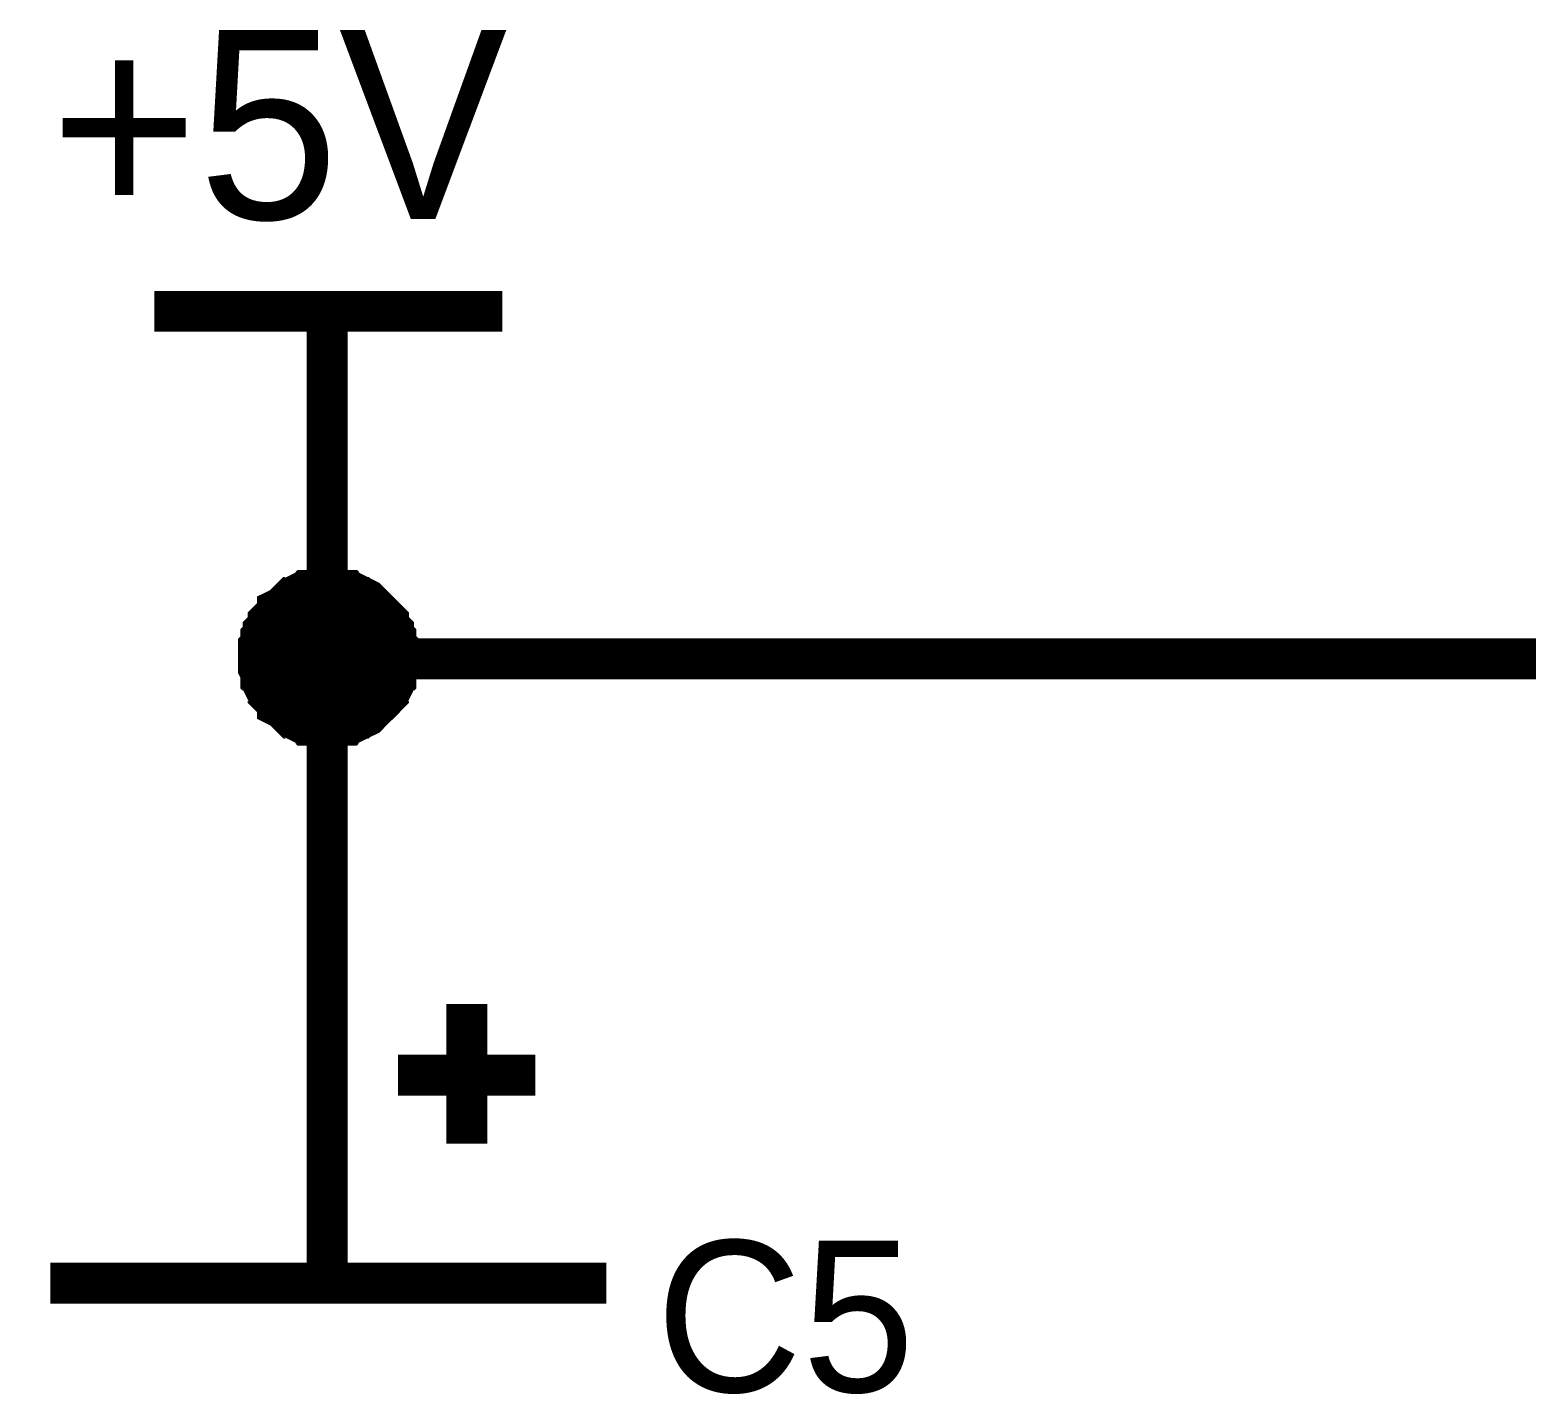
# Model space of a CAD drawing. Header units: millimetres. Extents: x 0 to 11.5, y 0 to 7.6.
# Drawn here: x 8.2645 to 8.6958, y 2.6381 to 3.0313 of the extents above; entities that cross this region are included whole.
import ezdxf

# ---------------------------------------------------------------- set-up
doc = ezdxf.new("R2010")
doc.units = ezdxf.units.MM
doc.header["$MEASUREMENT"] = 0
doc.layers.add('Sheet', color=255, linetype='Continuous')

msp = doc.modelspace()

# ---------------------------------------------------------------- linework, layer by layer
at = {"layer": 'Sheet'}
for points, const_width in [([(8.3004, 2.95018), (8.40065, 2.95018)], 0.0118), ([(8.35018, 2.85), (8.35018, 2.95018)], 0.0118), ([(8.33041, 2.85), (8.33041, 2.85136), (8.33041, 2.85204), (8.33041, 2.85341), (8.33109, 2.85409), (8.33109, 2.85545), (8.33109, 2.85613), (8.33177, 2.85681), (8.33177, 2.85818), (8.33245, 2.85886), (8.33314, 2.85954), (8.33314, 2.8609), (8.33382, 2.86159), (8.3345, 2.86227), (8.33518, 2.86295), (8.33586, 2.86363), (8.33586, 2.86431), (8.33723, 2.86499), (8.33791, 2.86567), (8.33859, 2.86636), (8.33927, 2.86704), (8.33995, 2.86772), (8.34064, 2.86772), (8.34132, 2.8684), (8.34268, 2.86908), (8.34336, 2.86908), (8.34405, 2.86976), (8.34541, 2.86976), (8.34609, 2.86976), (8.34746, 2.87044), (8.34814, 2.87044), (8.3495, 2.87044), (8.35018, 2.87044)], 0.0118), ([(8.33041, 2.85), (8.33041, 2.85136), (8.33041, 2.85204), (8.33041, 2.85341), (8.33109, 2.85409), (8.33109, 2.85545), (8.33109, 2.85613), (8.33177, 2.85681), (8.33177, 2.85818), (8.33245, 2.85886), (8.33314, 2.85954), (8.33314, 2.8609), (8.33382, 2.86159), (8.3345, 2.86227), (8.33518, 2.86295), (8.33586, 2.86363), (8.33586, 2.86431), (8.33723, 2.86499), (8.33791, 2.86567), (8.33859, 2.86636), (8.33927, 2.86704), (8.33995, 2.86772), (8.34064, 2.86772), (8.34132, 2.8684), (8.34268, 2.86908), (8.34336, 2.86908), (8.34405, 2.86976), (8.34541, 2.86976), (8.34609, 2.86976), (8.34746, 2.87044), (8.34814, 2.87044), (8.3495, 2.87044), (8.35018, 2.87044)], 0.0118), ([(8.33041, 2.85), (8.33041, 2.85136), (8.33041, 2.85204), (8.33041, 2.85341), (8.33109, 2.85409), (8.33109, 2.85545), (8.33109, 2.85613), (8.33177, 2.85681), (8.33177, 2.85818), (8.33245, 2.85886), (8.33314, 2.85954), (8.33314, 2.8609), (8.33382, 2.86159), (8.3345, 2.86227), (8.33518, 2.86295), (8.33586, 2.86363), (8.33586, 2.86431), (8.33723, 2.86499), (8.33791, 2.86567), (8.33859, 2.86636), (8.33927, 2.86704), (8.33995, 2.86772), (8.34064, 2.86772), (8.34132, 2.8684), (8.34268, 2.86908), (8.34336, 2.86908), (8.34405, 2.86976), (8.34541, 2.86976), (8.34609, 2.86976), (8.34746, 2.87044), (8.34814, 2.87044), (8.3495, 2.87044), (8.35018, 2.87044)], 0.0118), ([(8.33041, 2.85), (8.33041, 2.85136), (8.33041, 2.85204), (8.33041, 2.85341), (8.33109, 2.85409), (8.33109, 2.85545), (8.33109, 2.85613), (8.33177, 2.85681), (8.33177, 2.85818), (8.33245, 2.85886), (8.33314, 2.85954), (8.33314, 2.8609), (8.33382, 2.86159), (8.3345, 2.86227), (8.33518, 2.86295), (8.33586, 2.86363), (8.33586, 2.86431), (8.33723, 2.86499), (8.33791, 2.86567), (8.33859, 2.86636), (8.33927, 2.86704), (8.33995, 2.86772), (8.34064, 2.86772), (8.34132, 2.8684), (8.34268, 2.86908), (8.34336, 2.86908), (8.34405, 2.86976), (8.34541, 2.86976), (8.34609, 2.86976), (8.34746, 2.87044), (8.34814, 2.87044), (8.3495, 2.87044), (8.35018, 2.87044)], 0.0118), ([(8.33041, 2.85), (8.33041, 2.85136), (8.33041, 2.85204), (8.33041, 2.85341), (8.33109, 2.85409), (8.33109, 2.85545), (8.33109, 2.85613), (8.33177, 2.85681), (8.33177, 2.85818), (8.33245, 2.85886), (8.33314, 2.85954), (8.33314, 2.8609), (8.33382, 2.86159), (8.3345, 2.86227), (8.33518, 2.86295), (8.33586, 2.86363), (8.33586, 2.86431), (8.33723, 2.86499), (8.33791, 2.86567), (8.33859, 2.86636), (8.33927, 2.86704), (8.33995, 2.86772), (8.34064, 2.86772), (8.34132, 2.8684), (8.34268, 2.86908), (8.34336, 2.86908), (8.34405, 2.86976), (8.34541, 2.86976), (8.34609, 2.86976), (8.34746, 2.87044), (8.34814, 2.87044), (8.3495, 2.87044), (8.35018, 2.87044)], 0.0039), ([(8.33041, 2.85), (8.33041, 2.85136), (8.33041, 2.85204), (8.33041, 2.85341), (8.33109, 2.85409), (8.33109, 2.85545), (8.33109, 2.85613), (8.33177, 2.85681), (8.33177, 2.85818), (8.33245, 2.85886), (8.33314, 2.85954), (8.33314, 2.8609), (8.33382, 2.86159), (8.3345, 2.86227), (8.33518, 2.86295), (8.33586, 2.86363), (8.33586, 2.86431), (8.33723, 2.86499), (8.33791, 2.86567), (8.33859, 2.86636), (8.33927, 2.86704), (8.33995, 2.86772), (8.34064, 2.86772), (8.34132, 2.8684), (8.34268, 2.86908), (8.34336, 2.86908), (8.34405, 2.86976), (8.34541, 2.86976), (8.34609, 2.86976), (8.34746, 2.87044), (8.34814, 2.87044), (8.3495, 2.87044), (8.35018, 2.87044)], 0.0039), ([(8.33041, 2.85), (8.33041, 2.85136), (8.33041, 2.85204), (8.33041, 2.85341), (8.33109, 2.85409), (8.33109, 2.85545), (8.33109, 2.85613), (8.33177, 2.85681), (8.33177, 2.85818), (8.33245, 2.85886), (8.33314, 2.85954), (8.33314, 2.8609), (8.33382, 2.86159), (8.3345, 2.86227), (8.33518, 2.86295), (8.33586, 2.86363), (8.33586, 2.86431), (8.33723, 2.86499), (8.33791, 2.86567), (8.33859, 2.86636), (8.33927, 2.86704), (8.33995, 2.86772), (8.34064, 2.86772), (8.34132, 2.8684), (8.34268, 2.86908), (8.34336, 2.86908), (8.34405, 2.86976), (8.34541, 2.86976), (8.34609, 2.86976), (8.34746, 2.87044), (8.34814, 2.87044), (8.3495, 2.87044), (8.35018, 2.87044)], 0.0039), ([(8.33041, 2.85), (8.33041, 2.85136), (8.33041, 2.85204), (8.33041, 2.85341), (8.33109, 2.85409), (8.33109, 2.85545), (8.33109, 2.85613), (8.33177, 2.85681), (8.33177, 2.85818), (8.33245, 2.85886), (8.33314, 2.85954), (8.33314, 2.8609), (8.33382, 2.86159), (8.3345, 2.86227), (8.33518, 2.86295), (8.33586, 2.86363), (8.33586, 2.86431), (8.33723, 2.86499), (8.33791, 2.86567), (8.33859, 2.86636), (8.33927, 2.86704), (8.33995, 2.86772), (8.34064, 2.86772), (8.34132, 2.8684), (8.34268, 2.86908), (8.34336, 2.86908), (8.34405, 2.86976), (8.34541, 2.86976), (8.34609, 2.86976), (8.34746, 2.87044), (8.34814, 2.87044), (8.3495, 2.87044), (8.35018, 2.87044)], 0.0039), ([(8.35018, 2.87044), (8.35018, 2.87044)], 0.0118), ([(8.35018, 2.87044), (8.35087, 2.87044), (8.35223, 2.87044), (8.35291, 2.87044), (8.35428, 2.86976), (8.35496, 2.86976), (8.35632, 2.86976), (8.357, 2.86908), (8.35769, 2.86908), (8.35905, 2.8684), (8.35973, 2.86772), (8.36041, 2.86772), (8.36178, 2.86704), (8.36246, 2.86636), (8.36314, 2.86567), (8.36382, 2.86499), (8.3645, 2.86431), (8.36519, 2.86363), (8.36587, 2.86295), (8.36655, 2.86227), (8.36723, 2.86159), (8.36791, 2.8609), (8.36791, 2.85954), (8.3686, 2.85886), (8.36928, 2.85818), (8.36928, 2.85681), (8.36996, 2.85613), (8.36996, 2.85545), (8.36996, 2.85409), (8.37064, 2.85341), (8.37064, 2.85204), (8.37064, 2.85136), (8.37064, 2.85)], 0.0118), ([(8.35018, 2.87044), (8.35018, 2.87044)], 0.0118), ([(8.35018, 2.87044), (8.35087, 2.87044), (8.35223, 2.87044), (8.35291, 2.87044), (8.35428, 2.86976), (8.35496, 2.86976), (8.35632, 2.86976), (8.357, 2.86908), (8.35769, 2.86908), (8.35905, 2.8684), (8.35973, 2.86772), (8.36041, 2.86772), (8.36178, 2.86704), (8.36246, 2.86636), (8.36314, 2.86567), (8.36382, 2.86499), (8.3645, 2.86431), (8.36519, 2.86363), (8.36587, 2.86295), (8.36655, 2.86227), (8.36723, 2.86159), (8.36791, 2.8609), (8.36791, 2.85954), (8.3686, 2.85886), (8.36928, 2.85818), (8.36928, 2.85681), (8.36996, 2.85613), (8.36996, 2.85545), (8.36996, 2.85409), (8.37064, 2.85341), (8.37064, 2.85204), (8.37064, 2.85136), (8.37064, 2.85)], 0.0118), ([(8.35018, 2.87044), (8.35018, 2.87044)], 0.0118), ([(8.35018, 2.87044), (8.35087, 2.87044), (8.35223, 2.87044), (8.35291, 2.87044), (8.35428, 2.86976), (8.35496, 2.86976), (8.35632, 2.86976), (8.357, 2.86908), (8.35769, 2.86908), (8.35905, 2.8684), (8.35973, 2.86772), (8.36041, 2.86772), (8.36178, 2.86704), (8.36246, 2.86636), (8.36314, 2.86567), (8.36382, 2.86499), (8.3645, 2.86431), (8.36519, 2.86363), (8.36587, 2.86295), (8.36655, 2.86227), (8.36723, 2.86159), (8.36791, 2.8609), (8.36791, 2.85954), (8.3686, 2.85886), (8.36928, 2.85818), (8.36928, 2.85681), (8.36996, 2.85613), (8.36996, 2.85545), (8.36996, 2.85409), (8.37064, 2.85341), (8.37064, 2.85204), (8.37064, 2.85136), (8.37064, 2.85)], 0.0118), ([(8.35018, 2.87044), (8.35018, 2.87044)], 0.0118), ([(8.35018, 2.87044), (8.35087, 2.87044), (8.35223, 2.87044), (8.35291, 2.87044), (8.35428, 2.86976), (8.35496, 2.86976), (8.35632, 2.86976), (8.357, 2.86908), (8.35769, 2.86908), (8.35905, 2.8684), (8.35973, 2.86772), (8.36041, 2.86772), (8.36178, 2.86704), (8.36246, 2.86636), (8.36314, 2.86567), (8.36382, 2.86499), (8.3645, 2.86431), (8.36519, 2.86363), (8.36587, 2.86295), (8.36655, 2.86227), (8.36723, 2.86159), (8.36791, 2.8609), (8.36791, 2.85954), (8.3686, 2.85886), (8.36928, 2.85818), (8.36928, 2.85681), (8.36996, 2.85613), (8.36996, 2.85545), (8.36996, 2.85409), (8.37064, 2.85341), (8.37064, 2.85204), (8.37064, 2.85136), (8.37064, 2.85)], 0.0118), ([(8.35018, 2.87044), (8.35018, 2.87044)], 0.0039), ([(8.35018, 2.87044), (8.35087, 2.87044), (8.35223, 2.87044), (8.35291, 2.87044), (8.35428, 2.86976), (8.35496, 2.86976), (8.35632, 2.86976), (8.357, 2.86908), (8.35769, 2.86908), (8.35905, 2.8684), (8.35973, 2.86772), (8.36041, 2.86772), (8.36178, 2.86704), (8.36246, 2.86636), (8.36314, 2.86567), (8.36382, 2.86499), (8.3645, 2.86431), (8.36519, 2.86363), (8.36587, 2.86295), (8.36655, 2.86227), (8.36723, 2.86159), (8.36791, 2.8609), (8.36791, 2.85954), (8.3686, 2.85886), (8.36928, 2.85818), (8.36928, 2.85681), (8.36996, 2.85613), (8.36996, 2.85545), (8.36996, 2.85409), (8.37064, 2.85341), (8.37064, 2.85204), (8.37064, 2.85136), (8.37064, 2.85)], 0.0039), ([(8.35018, 2.87044), (8.35018, 2.87044)], 0.0039), ([(8.35018, 2.87044), (8.35087, 2.87044), (8.35223, 2.87044), (8.35291, 2.87044), (8.35428, 2.86976), (8.35496, 2.86976), (8.35632, 2.86976), (8.357, 2.86908), (8.35769, 2.86908), (8.35905, 2.8684), (8.35973, 2.86772), (8.36041, 2.86772), (8.36178, 2.86704), (8.36246, 2.86636), (8.36314, 2.86567), (8.36382, 2.86499), (8.3645, 2.86431), (8.36519, 2.86363), (8.36587, 2.86295), (8.36655, 2.86227), (8.36723, 2.86159), (8.36791, 2.8609), (8.36791, 2.85954), (8.3686, 2.85886), (8.36928, 2.85818), (8.36928, 2.85681), (8.36996, 2.85613), (8.36996, 2.85545), (8.36996, 2.85409), (8.37064, 2.85341), (8.37064, 2.85204), (8.37064, 2.85136), (8.37064, 2.85)], 0.0039), ([(8.35018, 2.87044), (8.35018, 2.87044)], 0.0039), ([(8.35018, 2.87044), (8.35087, 2.87044), (8.35223, 2.87044), (8.35291, 2.87044), (8.35428, 2.86976), (8.35496, 2.86976), (8.35632, 2.86976), (8.357, 2.86908), (8.35769, 2.86908), (8.35905, 2.8684), (8.35973, 2.86772), (8.36041, 2.86772), (8.36178, 2.86704), (8.36246, 2.86636), (8.36314, 2.86567), (8.36382, 2.86499), (8.3645, 2.86431), (8.36519, 2.86363), (8.36587, 2.86295), (8.36655, 2.86227), (8.36723, 2.86159), (8.36791, 2.8609), (8.36791, 2.85954), (8.3686, 2.85886), (8.36928, 2.85818), (8.36928, 2.85681), (8.36996, 2.85613), (8.36996, 2.85545), (8.36996, 2.85409), (8.37064, 2.85341), (8.37064, 2.85204), (8.37064, 2.85136), (8.37064, 2.85)], 0.0039), ([(8.35018, 2.87044), (8.35018, 2.87044)], 0.0039), ([(8.35018, 2.87044), (8.35087, 2.87044), (8.35223, 2.87044), (8.35291, 2.87044), (8.35428, 2.86976), (8.35496, 2.86976), (8.35632, 2.86976), (8.357, 2.86908), (8.35769, 2.86908), (8.35905, 2.8684), (8.35973, 2.86772), (8.36041, 2.86772), (8.36178, 2.86704), (8.36246, 2.86636), (8.36314, 2.86567), (8.36382, 2.86499), (8.3645, 2.86431), (8.36519, 2.86363), (8.36587, 2.86295), (8.36655, 2.86227), (8.36723, 2.86159), (8.36791, 2.8609), (8.36791, 2.85954), (8.3686, 2.85886), (8.36928, 2.85818), (8.36928, 2.85681), (8.36996, 2.85613), (8.36996, 2.85545), (8.36996, 2.85409), (8.37064, 2.85341), (8.37064, 2.85204), (8.37064, 2.85136), (8.37064, 2.85)], 0.0039), ([(8.35018, 2.83024), (8.3495, 2.83024), (8.34814, 2.83024), (8.34746, 2.83024), (8.34609, 2.83092), (8.34541, 2.83092), (8.34405, 2.83092), (8.34336, 2.8316), (8.34268, 2.8316), (8.34132, 2.83228), (8.34064, 2.83296), (8.33995, 2.83296), (8.33927, 2.83364), (8.33859, 2.83433), (8.33791, 2.83501), (8.33723, 2.83569), (8.33586, 2.83637), (8.33586, 2.83705), (8.33518, 2.83773), (8.3345, 2.83841), (8.33382, 2.8391), (8.33314, 2.83978), (8.33314, 2.84046), (8.33245, 2.84114), (8.33177, 2.8425), (8.33177, 2.84319), (8.33109, 2.84387), (8.33109, 2.84523), (8.33109, 2.84591), (8.33041, 2.84727), (8.33041, 2.84796), (8.33041, 2.84932), (8.33041, 2.85)], 0.0118), ([(8.33041, 2.85), (8.33041, 2.85)], 0.0118), ([(8.35018, 2.83024), (8.3495, 2.83024), (8.34814, 2.83024), (8.34746, 2.83024), (8.34609, 2.83092), (8.34541, 2.83092), (8.34405, 2.83092), (8.34336, 2.8316), (8.34268, 2.8316), (8.34132, 2.83228), (8.34064, 2.83296), (8.33995, 2.83296), (8.33927, 2.83364), (8.33859, 2.83433), (8.33791, 2.83501), (8.33723, 2.83569), (8.33586, 2.83637), (8.33586, 2.83705), (8.33518, 2.83773), (8.3345, 2.83841), (8.33382, 2.8391), (8.33314, 2.83978), (8.33314, 2.84046), (8.33245, 2.84114), (8.33177, 2.8425), (8.33177, 2.84319), (8.33109, 2.84387), (8.33109, 2.84523), (8.33109, 2.84591), (8.33041, 2.84727), (8.33041, 2.84796), (8.33041, 2.84932), (8.33041, 2.85)], 0.0118), ([(8.33041, 2.85), (8.33041, 2.85)], 0.0118), ([(8.35018, 2.83024), (8.3495, 2.83024), (8.34814, 2.83024), (8.34746, 2.83024), (8.34609, 2.83092), (8.34541, 2.83092), (8.34405, 2.83092), (8.34336, 2.8316), (8.34268, 2.8316), (8.34132, 2.83228), (8.34064, 2.83296), (8.33995, 2.83296), (8.33927, 2.83364), (8.33859, 2.83433), (8.33791, 2.83501), (8.33723, 2.83569), (8.33586, 2.83637), (8.33586, 2.83705), (8.33518, 2.83773), (8.3345, 2.83841), (8.33382, 2.8391), (8.33314, 2.83978), (8.33314, 2.84046), (8.33245, 2.84114), (8.33177, 2.8425), (8.33177, 2.84319), (8.33109, 2.84387), (8.33109, 2.84523), (8.33109, 2.84591), (8.33041, 2.84727), (8.33041, 2.84796), (8.33041, 2.84932), (8.33041, 2.85)], 0.0118), ([(8.33041, 2.85), (8.33041, 2.85)], 0.0118), ([(8.35018, 2.83024), (8.3495, 2.83024), (8.34814, 2.83024), (8.34746, 2.83024), (8.34609, 2.83092), (8.34541, 2.83092), (8.34405, 2.83092), (8.34336, 2.8316), (8.34268, 2.8316), (8.34132, 2.83228), (8.34064, 2.83296), (8.33995, 2.83296), (8.33927, 2.83364), (8.33859, 2.83433), (8.33791, 2.83501), (8.33723, 2.83569), (8.33586, 2.83637), (8.33586, 2.83705), (8.33518, 2.83773), (8.3345, 2.83841), (8.33382, 2.8391), (8.33314, 2.83978), (8.33314, 2.84046), (8.33245, 2.84114), (8.33177, 2.8425), (8.33177, 2.84319), (8.33109, 2.84387), (8.33109, 2.84523), (8.33109, 2.84591), (8.33041, 2.84727), (8.33041, 2.84796), (8.33041, 2.84932), (8.33041, 2.85)], 0.0118), ([(8.33041, 2.85), (8.33041, 2.85)], 0.0118), ([(8.37064, 2.85), (8.37064, 2.84932), (8.37064, 2.84796), (8.37064, 2.84727), (8.36996, 2.84591), (8.36996, 2.84523), (8.36996, 2.84387), (8.36928, 2.84319), (8.36928, 2.8425), (8.3686, 2.84114), (8.36791, 2.84046), (8.36791, 2.83978), (8.36723, 2.8391), (8.36655, 2.83841), (8.36587, 2.83773), (8.36519, 2.83705), (8.3645, 2.83637), (8.36382, 2.83569), (8.36314, 2.83501), (8.36246, 2.83433), (8.36178, 2.83364), (8.36041, 2.83296), (8.35973, 2.83296), (8.35905, 2.83228), (8.35769, 2.8316), (8.357, 2.8316), (8.35632, 2.83092), (8.35496, 2.83092), (8.35428, 2.83092), (8.35291, 2.83024), (8.35223, 2.83024), (8.35087, 2.83024), (8.35018, 2.83024)], 0.0118), ([(8.95028, 2.85), (8.85004, 2.85), (8.35018, 2.85), (8.35018, 2.80025)], 0.0118), ([(8.37064, 2.85), (8.37064, 2.84932), (8.37064, 2.84796), (8.37064, 2.84727), (8.36996, 2.84591), (8.36996, 2.84523), (8.36996, 2.84387), (8.36928, 2.84319), (8.36928, 2.8425), (8.3686, 2.84114), (8.36791, 2.84046), (8.36791, 2.83978), (8.36723, 2.8391), (8.36655, 2.83841), (8.36587, 2.83773), (8.36519, 2.83705), (8.3645, 2.83637), (8.36382, 2.83569), (8.36314, 2.83501), (8.36246, 2.83433), (8.36178, 2.83364), (8.36041, 2.83296), (8.35973, 2.83296), (8.35905, 2.83228), (8.35769, 2.8316), (8.357, 2.8316), (8.35632, 2.83092), (8.35496, 2.83092), (8.35428, 2.83092), (8.35291, 2.83024), (8.35223, 2.83024), (8.35087, 2.83024), (8.35018, 2.83024)], 0.0118), ([(8.37064, 2.85), (8.37064, 2.84932), (8.37064, 2.84796), (8.37064, 2.84727), (8.36996, 2.84591), (8.36996, 2.84523), (8.36996, 2.84387), (8.36928, 2.84319), (8.36928, 2.8425), (8.3686, 2.84114), (8.36791, 2.84046), (8.36791, 2.83978), (8.36723, 2.8391), (8.36655, 2.83841), (8.36587, 2.83773), (8.36519, 2.83705), (8.3645, 2.83637), (8.36382, 2.83569), (8.36314, 2.83501), (8.36246, 2.83433), (8.36178, 2.83364), (8.36041, 2.83296), (8.35973, 2.83296), (8.35905, 2.83228), (8.35769, 2.8316), (8.357, 2.8316), (8.35632, 2.83092), (8.35496, 2.83092), (8.35428, 2.83092), (8.35291, 2.83024), (8.35223, 2.83024), (8.35087, 2.83024), (8.35018, 2.83024)], 0.0118), ([(8.37064, 2.85), (8.37064, 2.84932), (8.37064, 2.84796), (8.37064, 2.84727), (8.36996, 2.84591), (8.36996, 2.84523), (8.36996, 2.84387), (8.36928, 2.84319), (8.36928, 2.8425), (8.3686, 2.84114), (8.36791, 2.84046), (8.36791, 2.83978), (8.36723, 2.8391), (8.36655, 2.83841), (8.36587, 2.83773), (8.36519, 2.83705), (8.3645, 2.83637), (8.36382, 2.83569), (8.36314, 2.83501), (8.36246, 2.83433), (8.36178, 2.83364), (8.36041, 2.83296), (8.35973, 2.83296), (8.35905, 2.83228), (8.35769, 2.8316), (8.357, 2.8316), (8.35632, 2.83092), (8.35496, 2.83092), (8.35428, 2.83092), (8.35291, 2.83024), (8.35223, 2.83024), (8.35087, 2.83024), (8.35018, 2.83024)], 0.0118), ([(8.37064, 2.85), (8.37064, 2.85), (8.37064, 2.85), (8.37064, 2.85), (8.37064, 2.85), (8.37064, 2.85), (8.37064, 2.85), (8.37064, 2.85), (8.37064, 2.85), (8.37064, 2.85), (8.37064, 2.85), (8.37064, 2.85), (8.37064, 2.85), (8.37064, 2.85), (8.37064, 2.85), (8.37064, 2.85), (8.37064, 2.85), (8.37064, 2.85), (8.37064, 2.85), (8.37064, 2.85), (8.37064, 2.85), (8.37064, 2.85), (8.37064, 2.85), (8.37064, 2.85), (8.37064, 2.85), (8.37064, 2.85), (8.37064, 2.85), (8.37064, 2.85), (8.37064, 2.85), (8.37064, 2.85), (8.37064, 2.85), (8.37064, 2.85), (8.37064, 2.85)], 0.0118), ([(8.37064, 2.85), (8.37064, 2.85)], 0.0118), ([(8.37064, 2.85), (8.37064, 2.85), (8.37064, 2.85), (8.37064, 2.85), (8.37064, 2.85), (8.37064, 2.85), (8.37064, 2.85), (8.37064, 2.85), (8.37064, 2.85), (8.37064, 2.85), (8.37064, 2.85), (8.37064, 2.85), (8.37064, 2.85), (8.37064, 2.85), (8.37064, 2.85), (8.37064, 2.85), (8.37064, 2.85), (8.37064, 2.85), (8.37064, 2.85), (8.37064, 2.85), (8.37064, 2.85), (8.37064, 2.85), (8.37064, 2.85), (8.37064, 2.85), (8.37064, 2.85), (8.37064, 2.85), (8.37064, 2.85), (8.37064, 2.85), (8.37064, 2.85), (8.37064, 2.85), (8.37064, 2.85), (8.37064, 2.85), (8.37064, 2.85)], 0.0118), ([(8.37064, 2.85), (8.37064, 2.85)], 0.0118), ([(8.37064, 2.85), (8.37064, 2.85), (8.37064, 2.85), (8.37064, 2.85), (8.37064, 2.85), (8.37064, 2.85), (8.37064, 2.85), (8.37064, 2.85), (8.37064, 2.85), (8.37064, 2.85), (8.37064, 2.85), (8.37064, 2.85), (8.37064, 2.85), (8.37064, 2.85), (8.37064, 2.85), (8.37064, 2.85), (8.37064, 2.85), (8.37064, 2.85), (8.37064, 2.85), (8.37064, 2.85), (8.37064, 2.85), (8.37064, 2.85), (8.37064, 2.85), (8.37064, 2.85), (8.37064, 2.85), (8.37064, 2.85), (8.37064, 2.85), (8.37064, 2.85), (8.37064, 2.85), (8.37064, 2.85), (8.37064, 2.85), (8.37064, 2.85), (8.37064, 2.85)], 0.0118), ([(8.37064, 2.85), (8.37064, 2.85)], 0.0118), ([(8.37064, 2.85), (8.37064, 2.85), (8.37064, 2.85), (8.37064, 2.85), (8.37064, 2.85), (8.37064, 2.85), (8.37064, 2.85), (8.37064, 2.85), (8.37064, 2.85), (8.37064, 2.85), (8.37064, 2.85), (8.37064, 2.85), (8.37064, 2.85), (8.37064, 2.85), (8.37064, 2.85), (8.37064, 2.85), (8.37064, 2.85), (8.37064, 2.85), (8.37064, 2.85), (8.37064, 2.85), (8.37064, 2.85), (8.37064, 2.85), (8.37064, 2.85), (8.37064, 2.85), (8.37064, 2.85), (8.37064, 2.85), (8.37064, 2.85), (8.37064, 2.85), (8.37064, 2.85), (8.37064, 2.85), (8.37064, 2.85), (8.37064, 2.85), (8.37064, 2.85)], 0.0118), ([(8.37064, 2.85), (8.37064, 2.85)], 0.0118), ([(8.35018, 2.83024), (8.3495, 2.83024), (8.34814, 2.83024), (8.34746, 2.83024), (8.34609, 2.83092), (8.34541, 2.83092), (8.34405, 2.83092), (8.34336, 2.8316), (8.34268, 2.8316), (8.34132, 2.83228), (8.34064, 2.83296), (8.33995, 2.83296), (8.33927, 2.83364), (8.33859, 2.83433), (8.33791, 2.83501), (8.33723, 2.83569), (8.33586, 2.83637), (8.33586, 2.83705), (8.33518, 2.83773), (8.3345, 2.83841), (8.33382, 2.8391), (8.33314, 2.83978), (8.33314, 2.84046), (8.33245, 2.84114), (8.33177, 2.8425), (8.33177, 2.84319), (8.33109, 2.84387), (8.33109, 2.84523), (8.33109, 2.84591), (8.33041, 2.84727), (8.33041, 2.84796), (8.33041, 2.84932), (8.33041, 2.85)], 0.0039), ([(8.33041, 2.85), (8.33041, 2.85)], 0.0039), ([(8.35018, 2.83024), (8.3495, 2.83024), (8.34814, 2.83024), (8.34746, 2.83024), (8.34609, 2.83092), (8.34541, 2.83092), (8.34405, 2.83092), (8.34336, 2.8316), (8.34268, 2.8316), (8.34132, 2.83228), (8.34064, 2.83296), (8.33995, 2.83296), (8.33927, 2.83364), (8.33859, 2.83433), (8.33791, 2.83501), (8.33723, 2.83569), (8.33586, 2.83637), (8.33586, 2.83705), (8.33518, 2.83773), (8.3345, 2.83841), (8.33382, 2.8391), (8.33314, 2.83978), (8.33314, 2.84046), (8.33245, 2.84114), (8.33177, 2.8425), (8.33177, 2.84319), (8.33109, 2.84387), (8.33109, 2.84523), (8.33109, 2.84591), (8.33041, 2.84727), (8.33041, 2.84796), (8.33041, 2.84932), (8.33041, 2.85)], 0.0039), ([(8.33041, 2.85), (8.33041, 2.85)], 0.0039), ([(8.35018, 2.83024), (8.3495, 2.83024), (8.34814, 2.83024), (8.34746, 2.83024), (8.34609, 2.83092), (8.34541, 2.83092), (8.34405, 2.83092), (8.34336, 2.8316), (8.34268, 2.8316), (8.34132, 2.83228), (8.34064, 2.83296), (8.33995, 2.83296), (8.33927, 2.83364), (8.33859, 2.83433), (8.33791, 2.83501), (8.33723, 2.83569), (8.33586, 2.83637), (8.33586, 2.83705), (8.33518, 2.83773), (8.3345, 2.83841), (8.33382, 2.8391), (8.33314, 2.83978), (8.33314, 2.84046), (8.33245, 2.84114), (8.33177, 2.8425), (8.33177, 2.84319), (8.33109, 2.84387), (8.33109, 2.84523), (8.33109, 2.84591), (8.33041, 2.84727), (8.33041, 2.84796), (8.33041, 2.84932), (8.33041, 2.85)], 0.0039), ([(8.33041, 2.85), (8.33041, 2.85)], 0.0039), ([(8.35018, 2.83024), (8.3495, 2.83024), (8.34814, 2.83024), (8.34746, 2.83024), (8.34609, 2.83092), (8.34541, 2.83092), (8.34405, 2.83092), (8.34336, 2.8316), (8.34268, 2.8316), (8.34132, 2.83228), (8.34064, 2.83296), (8.33995, 2.83296), (8.33927, 2.83364), (8.33859, 2.83433), (8.33791, 2.83501), (8.33723, 2.83569), (8.33586, 2.83637), (8.33586, 2.83705), (8.33518, 2.83773), (8.3345, 2.83841), (8.33382, 2.8391), (8.33314, 2.83978), (8.33314, 2.84046), (8.33245, 2.84114), (8.33177, 2.8425), (8.33177, 2.84319), (8.33109, 2.84387), (8.33109, 2.84523), (8.33109, 2.84591), (8.33041, 2.84727), (8.33041, 2.84796), (8.33041, 2.84932), (8.33041, 2.85)], 0.0039), ([(8.33041, 2.85), (8.33041, 2.85)], 0.0039), ([(8.37064, 2.85), (8.37064, 2.84932), (8.37064, 2.84796), (8.37064, 2.84727), (8.36996, 2.84591), (8.36996, 2.84523), (8.36996, 2.84387), (8.36928, 2.84319), (8.36928, 2.8425), (8.3686, 2.84114), (8.36791, 2.84046), (8.36791, 2.83978), (8.36723, 2.8391), (8.36655, 2.83841), (8.36587, 2.83773), (8.36519, 2.83705), (8.3645, 2.83637), (8.36382, 2.83569), (8.36314, 2.83501), (8.36246, 2.83433), (8.36178, 2.83364), (8.36041, 2.83296), (8.35973, 2.83296), (8.35905, 2.83228), (8.35769, 2.8316), (8.357, 2.8316), (8.35632, 2.83092), (8.35496, 2.83092), (8.35428, 2.83092), (8.35291, 2.83024), (8.35223, 2.83024), (8.35087, 2.83024), (8.35018, 2.83024)], 0.0039), ([(8.37064, 2.85), (8.37064, 2.84932), (8.37064, 2.84796), (8.37064, 2.84727), (8.36996, 2.84591), (8.36996, 2.84523), (8.36996, 2.84387), (8.36928, 2.84319), (8.36928, 2.8425), (8.3686, 2.84114), (8.36791, 2.84046), (8.36791, 2.83978), (8.36723, 2.8391), (8.36655, 2.83841), (8.36587, 2.83773), (8.36519, 2.83705), (8.3645, 2.83637), (8.36382, 2.83569), (8.36314, 2.83501), (8.36246, 2.83433), (8.36178, 2.83364), (8.36041, 2.83296), (8.35973, 2.83296), (8.35905, 2.83228), (8.35769, 2.8316), (8.357, 2.8316), (8.35632, 2.83092), (8.35496, 2.83092), (8.35428, 2.83092), (8.35291, 2.83024), (8.35223, 2.83024), (8.35087, 2.83024), (8.35018, 2.83024)], 0.0039), ([(8.37064, 2.85), (8.37064, 2.84932), (8.37064, 2.84796), (8.37064, 2.84727), (8.36996, 2.84591), (8.36996, 2.84523), (8.36996, 2.84387), (8.36928, 2.84319), (8.36928, 2.8425), (8.3686, 2.84114), (8.36791, 2.84046), (8.36791, 2.83978), (8.36723, 2.8391), (8.36655, 2.83841), (8.36587, 2.83773), (8.36519, 2.83705), (8.3645, 2.83637), (8.36382, 2.83569), (8.36314, 2.83501), (8.36246, 2.83433), (8.36178, 2.83364), (8.36041, 2.83296), (8.35973, 2.83296), (8.35905, 2.83228), (8.35769, 2.8316), (8.357, 2.8316), (8.35632, 2.83092), (8.35496, 2.83092), (8.35428, 2.83092), (8.35291, 2.83024), (8.35223, 2.83024), (8.35087, 2.83024), (8.35018, 2.83024)], 0.0039), ([(8.37064, 2.85), (8.37064, 2.84932), (8.37064, 2.84796), (8.37064, 2.84727), (8.36996, 2.84591), (8.36996, 2.84523), (8.36996, 2.84387), (8.36928, 2.84319), (8.36928, 2.8425), (8.3686, 2.84114), (8.36791, 2.84046), (8.36791, 2.83978), (8.36723, 2.8391), (8.36655, 2.83841), (8.36587, 2.83773), (8.36519, 2.83705), (8.3645, 2.83637), (8.36382, 2.83569), (8.36314, 2.83501), (8.36246, 2.83433), (8.36178, 2.83364), (8.36041, 2.83296), (8.35973, 2.83296), (8.35905, 2.83228), (8.35769, 2.8316), (8.357, 2.8316), (8.35632, 2.83092), (8.35496, 2.83092), (8.35428, 2.83092), (8.35291, 2.83024), (8.35223, 2.83024), (8.35087, 2.83024), (8.35018, 2.83024)], 0.0039), ([(8.37064, 2.85), (8.37064, 2.85), (8.37064, 2.85), (8.37064, 2.85), (8.37064, 2.85), (8.37064, 2.85), (8.37064, 2.85), (8.37064, 2.85), (8.37064, 2.85), (8.37064, 2.85), (8.37064, 2.85), (8.37064, 2.85), (8.37064, 2.85), (8.37064, 2.85), (8.37064, 2.85), (8.37064, 2.85), (8.37064, 2.85), (8.37064, 2.85), (8.37064, 2.85), (8.37064, 2.85), (8.37064, 2.85), (8.37064, 2.85), (8.37064, 2.85), (8.37064, 2.85), (8.37064, 2.85), (8.37064, 2.85), (8.37064, 2.85), (8.37064, 2.85), (8.37064, 2.85), (8.37064, 2.85), (8.37064, 2.85), (8.37064, 2.85), (8.37064, 2.85)], 0.0039), ([(8.37064, 2.85), (8.37064, 2.85)], 0.0039), ([(8.37064, 2.85), (8.37064, 2.85), (8.37064, 2.85), (8.37064, 2.85), (8.37064, 2.85), (8.37064, 2.85), (8.37064, 2.85), (8.37064, 2.85), (8.37064, 2.85), (8.37064, 2.85), (8.37064, 2.85), (8.37064, 2.85), (8.37064, 2.85), (8.37064, 2.85), (8.37064, 2.85), (8.37064, 2.85), (8.37064, 2.85), (8.37064, 2.85), (8.37064, 2.85), (8.37064, 2.85), (8.37064, 2.85), (8.37064, 2.85), (8.37064, 2.85), (8.37064, 2.85), (8.37064, 2.85), (8.37064, 2.85), (8.37064, 2.85), (8.37064, 2.85), (8.37064, 2.85), (8.37064, 2.85), (8.37064, 2.85), (8.37064, 2.85), (8.37064, 2.85)], 0.0039), ([(8.37064, 2.85), (8.37064, 2.85)], 0.0039), ([(8.37064, 2.85), (8.37064, 2.85), (8.37064, 2.85), (8.37064, 2.85), (8.37064, 2.85), (8.37064, 2.85), (8.37064, 2.85), (8.37064, 2.85), (8.37064, 2.85), (8.37064, 2.85), (8.37064, 2.85), (8.37064, 2.85), (8.37064, 2.85), (8.37064, 2.85), (8.37064, 2.85), (8.37064, 2.85), (8.37064, 2.85), (8.37064, 2.85), (8.37064, 2.85), (8.37064, 2.85), (8.37064, 2.85), (8.37064, 2.85), (8.37064, 2.85), (8.37064, 2.85), (8.37064, 2.85), (8.37064, 2.85), (8.37064, 2.85), (8.37064, 2.85), (8.37064, 2.85), (8.37064, 2.85), (8.37064, 2.85), (8.37064, 2.85), (8.37064, 2.85)], 0.0039), ([(8.37064, 2.85), (8.37064, 2.85)], 0.0039), ([(8.37064, 2.85), (8.37064, 2.85), (8.37064, 2.85), (8.37064, 2.85), (8.37064, 2.85), (8.37064, 2.85), (8.37064, 2.85), (8.37064, 2.85), (8.37064, 2.85), (8.37064, 2.85), (8.37064, 2.85), (8.37064, 2.85), (8.37064, 2.85), (8.37064, 2.85), (8.37064, 2.85), (8.37064, 2.85), (8.37064, 2.85), (8.37064, 2.85), (8.37064, 2.85), (8.37064, 2.85), (8.37064, 2.85), (8.37064, 2.85), (8.37064, 2.85), (8.37064, 2.85), (8.37064, 2.85), (8.37064, 2.85), (8.37064, 2.85), (8.37064, 2.85), (8.37064, 2.85), (8.37064, 2.85), (8.37064, 2.85), (8.37064, 2.85), (8.37064, 2.85)], 0.0039), ([(8.37064, 2.85), (8.37064, 2.85)], 0.0039), ([(8.35018, 2.70007), (8.35018, 2.80025)], 0.0118), ([(8.39042, 2.7505), (8.39042, 2.71029)], 0.0118), ([(8.41019, 2.73006), (8.37064, 2.73006)], 0.0118), ([(8.35018, 2.70007), (8.35018, 2.67009)], 0.0118), ([(8.43065, 2.67009), (8.2704, 2.67009)], 0.0118)]:
    msp.add_lwpolyline(points, dxfattribs=dict(at, const_width=const_width))
at = {"layer": 'Sheet', "const_width": 0.02}
msp.add_lwpolyline([(8.34, 2.85, 1), (8.36, 2.85, 1)], format="xyb", close=True, dxfattribs=at)

# ---------------------------------------------------------------- texts
at = {"layer": 'Sheet'}
for s, height, p in [('+5V', 0.054519, (8.2704, 2.97676)), ('C5', 0.043615, (8.44497, 2.63874))]:
    msp.add_text(s, height=height, dxfattribs=at).set_placement(p)

doc.saveas('drawing.dxf')
